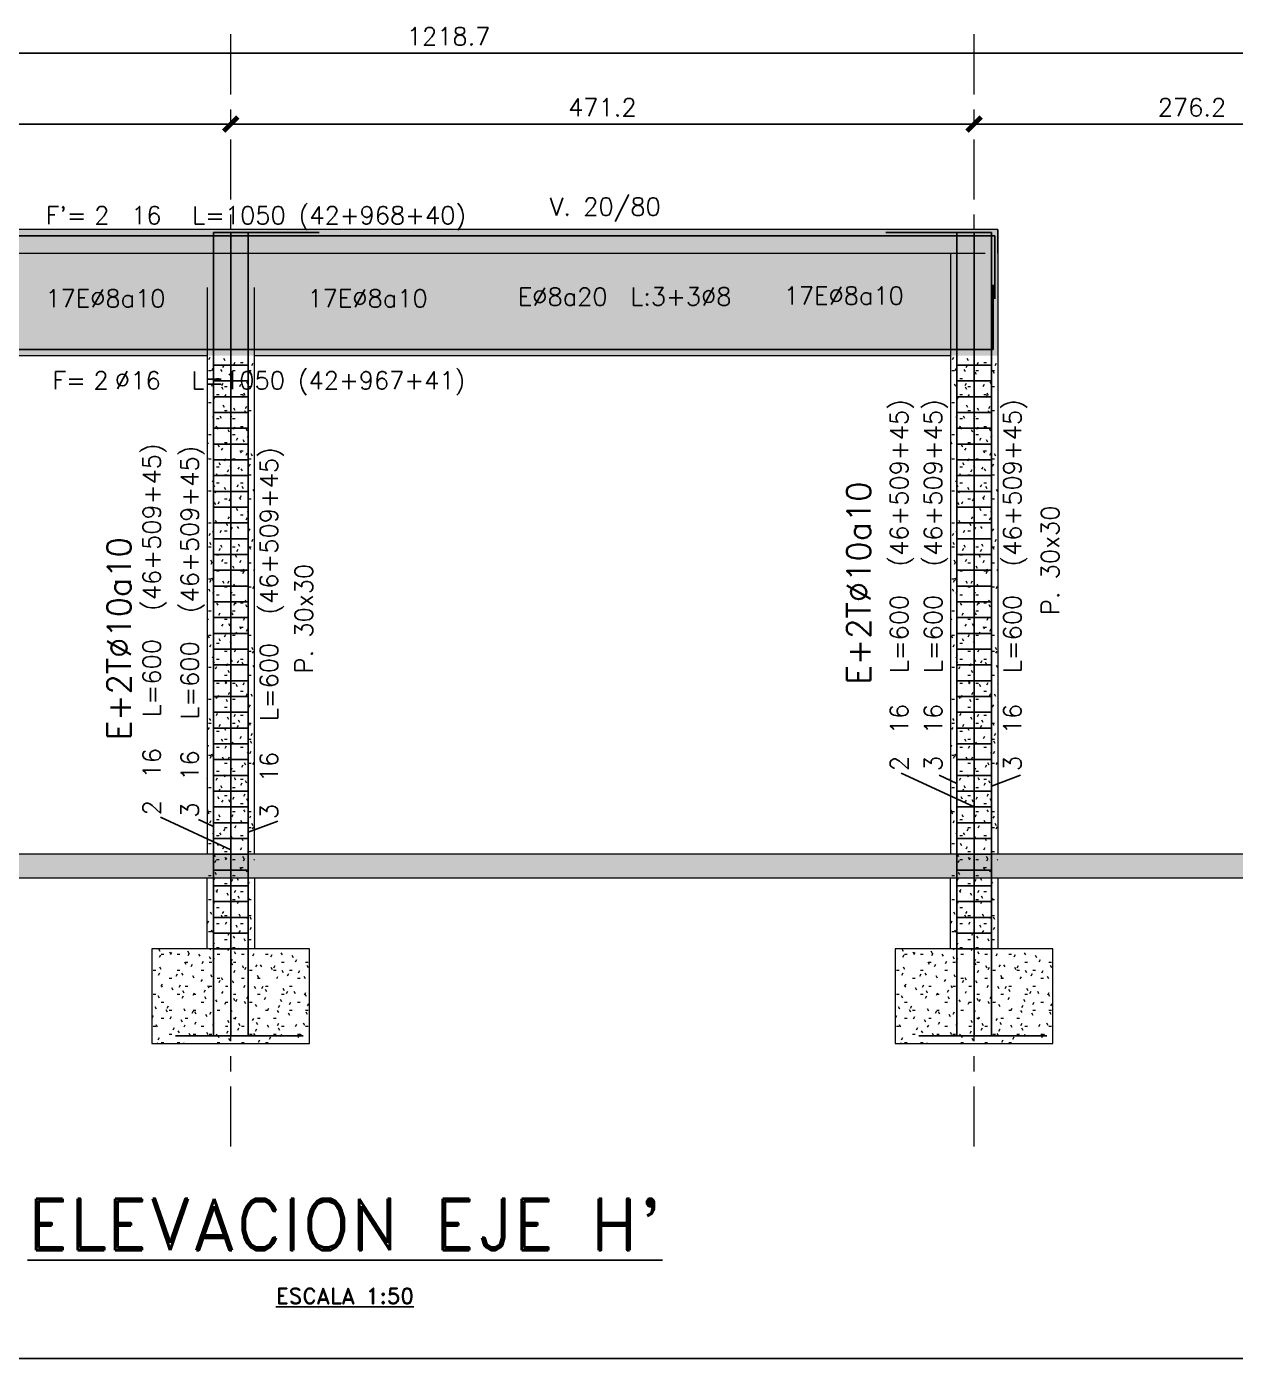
# Model space of a CAD drawing. Extents: x -9696 to 17719, y -11558 to 16829.
# Drawn here: x 2922 to 3689, y 68 to 912 of the extents above; entities that cross this region are included whole.
import ezdxf
from ezdxf.enums import TextEntityAlignment as Align

# ---------------------------------------------------------------- set-up
doc = ezdxf.new("R2010")
doc.units = 0
doc.header["$LTSCALE"] = 30
doc.header["$MEASUREMENT"] = 0
doc.linetypes.add("EJEH'$0$Grid Line", pattern=[2.2225, 1.27, -0.3175, 0.3175, -0.3175])
doc.linetypes.add("EJEH'$0$RLE-PROYECCION", pattern=[0.71438, 0.47625, -0.23813])
doc.layers.get('0').update_dxf_attribs({"linetype": 'CONTINUOUS'})
doc.layers.add("EJEH'$0$RLA-ACHURADO", color=30, linetype="EJEH'$0$RLE-PROYECCION", lineweight=15, transparency=0.7)
for name, color, linetype, lineweight in [("EJEH'$0$RLA-CONTORNO", 30, 'CONTINUOUS', 15), ("EJEH'$0$RLA-TEXTOS-1", 9, 'CONTINUOUS', 9), ("EJEH'$0$RLA-TITULO", 6, 'CONTINUOUS', 25), ("EJEH'$0$RLE-EJES-AUXILIAR", 1, "EJEH'$0$Grid Line", 15)]:
    doc.layers.add(name, color=color, linetype=linetype, lineweight=lineweight)
for name, color, linetype in [("EJEH'$0$RLA-CONTORNOS", 3, 'CONTINUOUS'), ("EJEH'$0$RLA-COTAS1", 2, 'CONTINUOUS'), ("EJEH'$0$RLA-FE", 7, 'CONTINUOUS'), ("EJEH'$0$RLA-TEXTOS-FE", 9, 'CONTINUOUS'), ('RLA-FORMATO', 7, 'CONTINUOUS')]:
    doc.layers.add(name, color=color, linetype=linetype)
doc.styles.add("EJEH'$0$RomanD", font='romand.shx', dxfattribs={"height": 31.5})
doc.styles.add("EJEH'$0$RomanD_1", font='romand__.ttf', dxfattribs={"height": 10})
doc.styles.add("EJEH'$0$RomanS", font='romans.shx', dxfattribs={"height": 11.25})
doc.dimstyles.new("EJEH'$0$ING-50", dxfattribs={"dimscale": 50, "dimtxt": 0.27, "dimasz": 0.3, "dimexe": 0, "dimexo": 0, "dimgap": 0.1, "dimtad": 1, "dimdec": 1, "dimzin": 12, "dimdsep": 46, "dimtxsty": "EJEH'$0$RomanS", "dimblk": "EJEH'$0$TICK1", "dimblk1": "EJEH'$0$TICK1", "dimblk2": "EJEH'$0$TICK1", "dimcen": 0.09, "dimclrd": 2, "dimclre": 1, "dimclrt": 3, "dimadec": 0, "dimazin": 0, "dimtfac": 1, "dimtdec": 0, "dimtix": 1, "dimtmove": 2, "dimatfit": 3, "dimldrblk": "EJEH'$0$TICK1", "dimfxl": 0, "dimfxlon": 1, "dimtolj": 1, "dimtzin": 0, "dimarcsym": 0})

# ---------------------------------------------------------------- blocks, each defined once
blk = doc.blocks.new("EJEH'$0$TICK1")
at = {"color": 2}
for points in [[(0, 0), (-1, 0)], [(0, 0), (1, 0)]]:
    blk.add_lwpolyline(points, dxfattribs=at)
at = {"color": 2, "const_width": 0.2}
blk.add_lwpolyline([(-0.3, -0.3), (0.3, 0.3)], dxfattribs=at)
blk = doc.blocks.new("EJEH'$0$DIMBLOCK1-EJE H_")
at = {"layer": "EJEH'$0$RLA-COTAS1", "color": 2, "lineweight": -2, "transparency": 16777216}
blk.add_line((-2408.47, 106.75), (-1219.82, 106.75), dxfattribs=at)
at = {"layer": "EJEH'$0$RLA-COTAS1", "color": 2, "lineweight": -2, "transparency": 16777216, "xscale": 15, "yscale": 15, "zscale": 15, "rotation": 180}
blk.add_blockref("EJEH'$0$TICK1", (-2423.47, 106.75), dxfattribs=at)
at = {"layer": "EJEH'$0$RLA-COTAS1", "color": 2, "lineweight": -2, "transparency": 16777216, "xscale": 15, "yscale": 15, "zscale": 15}
blk.add_blockref("EJEH'$0$TICK1", (-1204.82, 106.75), dxfattribs=at)
at = {"layer": "EJEH'$0$RLA-COTAS1", "color": 3, "transparency": 16777216, "insert": (-1814.14, 117.37), "char_height": 11.25, "attachment_point": 5, "style": "EJEH'$0$RomanS"}
blk.add_mtext('\\A1;1218.7', dxfattribs=at)
blk = doc.blocks.new("EJEH'$0$DIMBLOCK2-EJE H_")
at = {"layer": "EJEH'$0$RLA-COTAS1", "color": 2, "lineweight": -2, "transparency": 16777216}
blk.add_line((-2408.47, 61.75), (-1967.26, 61.75), dxfattribs=at)
at = {"layer": "EJEH'$0$RLA-COTAS1", "color": 2, "lineweight": -2, "transparency": 16777216, "xscale": 15, "yscale": 15, "zscale": 15, "rotation": 180}
blk.add_blockref("EJEH'$0$TICK1", (-2423.47, 61.75), dxfattribs=at)
at = {"layer": "EJEH'$0$RLA-COTAS1", "color": 2, "lineweight": -2, "transparency": 16777216, "xscale": 15, "yscale": 15, "zscale": 15}
blk.add_blockref("EJEH'$0$TICK1", (-1952.26, 61.75), dxfattribs=at)
at = {"layer": "EJEH'$0$RLA-COTAS1", "color": 3, "transparency": 16777216, "insert": (-2187.86, 72.37), "char_height": 11.25, "attachment_point": 5, "style": "EJEH'$0$RomanS"}
blk.add_mtext('\\A1;471.2', dxfattribs=at)
blk = doc.blocks.new("EJEH'$0$DIMBLOCK3-EJE H_")
at = {"layer": "EJEH'$0$RLA-COTAS1", "color": 2, "lineweight": -2, "transparency": 16777216}
blk.add_line((-1937.26, 61.75), (-1496.04, 61.75), dxfattribs=at)
at = {"layer": "EJEH'$0$RLA-COTAS1", "color": 2, "lineweight": -2, "transparency": 16777216, "xscale": 15, "yscale": 15, "zscale": 15, "rotation": 180}
blk.add_blockref("EJEH'$0$TICK1", (-1952.26, 61.75), dxfattribs=at)
at = {"layer": "EJEH'$0$RLA-COTAS1", "color": 2, "lineweight": -2, "transparency": 16777216, "xscale": 15, "yscale": 15, "zscale": 15}
blk.add_blockref("EJEH'$0$TICK1", (-1481.04, 61.75), dxfattribs=at)
at = {"layer": "EJEH'$0$RLA-COTAS1", "color": 3, "transparency": 16777216, "insert": (-1716.65, 72.37), "char_height": 11.25, "attachment_point": 5, "style": "EJEH'$0$RomanS"}
blk.add_mtext('\\A1;471.2', dxfattribs=at)
blk = doc.blocks.new("EJEH'$0$DIMBLOCK4-EJE H_")
at = {"layer": "EJEH'$0$RLA-COTAS1", "color": 2, "lineweight": -2, "transparency": 16777216}
blk.add_line((-1466.04, 61.75), (-1219.82, 61.75), dxfattribs=at)
at = {"layer": "EJEH'$0$RLA-COTAS1", "color": 2, "lineweight": -2, "transparency": 16777216, "xscale": 15, "yscale": 15, "zscale": 15, "rotation": 180}
blk.add_blockref("EJEH'$0$TICK1", (-1481.04, 61.75), dxfattribs=at)
at = {"layer": "EJEH'$0$RLA-COTAS1", "color": 2, "lineweight": -2, "transparency": 16777216, "xscale": 15, "yscale": 15, "zscale": 15}
blk.add_blockref("EJEH'$0$TICK1", (-1204.82, 61.75), dxfattribs=at)
at = {"layer": "EJEH'$0$RLA-COTAS1", "color": 3, "transparency": 16777216, "insert": (-1342.93, 72.37), "char_height": 11.25, "attachment_point": 5, "style": "EJEH'$0$RomanS"}
blk.add_mtext('\\A1;276.2', dxfattribs=at)
blk = doc.blocks.new('*U283')
at = {"layer": "EJEH'$0$RLA-FE"}
for p, q in [((0, -42), (0, 0)), ((0, 0), (886.21, 0)), ((886.21, 0), (936.21, 0)), ((936.21, 0), (968, 0)), ((968, 0), (968, -40))]:
    blk.add_line(p, q, dxfattribs=at)
at = {"layer": "EJEH'$0$RLA-FE", "color": 3, "style": "EJEH'$0$RomanS", "flags": 8}
for tag, p in [('F=', (392.44, 7.32)), ('NUM', (406.85, 7.32))]:
    blk.add_attdef(tag, text='', height=11.25, dxfattribs=at).set_placement(p, align=Align.RIGHT)
at = {"layer": "EJEH'$0$RLA-FE", "color": 3, "style": "EJEH'$0$RomanS"}
for tag, p, flags in [('PHI', (410.74, 7.54), 14), ('DIAM', (420.6, 7.32), 12), ('MINUS', (442.62, 7.32), 13), ('MARK', (456.01, 7.32), 13), ('TEXTO_FE1', (459.31, 7.32), 8), ('TEXTO_FE2', (526.83, 7.34), 8), ('TIPO', (482.8, -75.78), 13), ('NVECES', (468.93, -94.72), 13), ('NUMFE', (472.86, -114.48), 13), ('CAPA', (481.06, -133.6), 13), ('DESPLAZA', (278.34, -151.59), 13), ('ESPACIO', (284.39, -169.95), 13), ('CANT', (298.23, -188.75), 13)]:
    blk.add_attdef(tag, p, '', height=11.25, dxfattribs=dict(at, flags=flags))
blk = doc.blocks.new('*U285')
at = {"layer": "EJEH'$0$RLA-FE"}
for p, q in [((0, 42), (0, 0)), ((967, 0), (967, 41)), ((0, 0), (885.21, 0)), ((885.21, 0), (935.21, 0)), ((935.21, 0), (967, 0))]:
    blk.add_line(p, q, dxfattribs=at)
at = {"layer": "EJEH'$0$RLA-FE", "color": 3, "style": "EJEH'$0$RomanS", "flags": 8}
for tag, p in [('F=', (391.94, -25.3)), ('NUM', (406.35, -25.3))]:
    blk.add_attdef(tag, text='', height=11.25, dxfattribs=at).set_placement(p, align=Align.RIGHT)
at = {"layer": "EJEH'$0$RLA-FE", "color": 3, "style": "EJEH'$0$RomanS"}
for tag, p, flags in [('PHI', (410.24, -25.08), 12), ('DIAM', (420.1, -25.3), 12), ('MINUS', (442.12, -25.3), 13), ('MARK', (455.51, -25.3), 13), ('TEXTO_FE1', (458.81, -25.3), 8), ('TEXTO_FE2', (526.33, -25.28), 8), ('TIPO', (482.3, -57.92), 13), ('NVECES', (468.43, -76.86), 13), ('NUMFE', (472.36, -96.62), 13), ('CAPA', (480.56, -115.74), 13), ('DESPLAZA', (277.18, -134.17), 13), ('ESPACIO', (283.22, -152.53), 13), ('CANT', (297.06, -171.33), 13)]:
    blk.add_attdef(tag, p, '', height=11.25, dxfattribs=dict(at, flags=flags))
blk = doc.blocks.new('*U289')
at = {"layer": "EJEH'$0$RLA-FE"}
for p, q in [((0, -46), (0, 0)), ((0, 0), (427.21, 0)), ((427.21, 0), (477.21, 0)), ((477.21, 0), (509, 0)), ((509, 0), (509, -45))]:
    blk.add_line(p, q, dxfattribs=at)
at = {"layer": "EJEH'$0$RLA-FE", "color": 3, "style": "EJEH'$0$RomanS", "flags": 8}
for tag, p in [('F=', (133.47, 9.32)), ('NUM', (147.88, 9.32))]:
    blk.add_attdef(tag, text='', height=11.25, dxfattribs=at).set_placement(p, align=Align.RIGHT)
at = {"layer": "EJEH'$0$RLA-FE", "color": 3, "style": "EJEH'$0$RomanS"}
for tag, p, flags in [('PHI', (151.77, 9.54), 14), ('DIAM', (161.63, 9.32), 12), ('MINUS', (183.65, 9.32), 13), ('MARK', (197.04, 9.32), 13), ('TEXTO_FE1', (200.34, 9.32), 8), ('TEXTO_FE2', (267.86, 9.34), 8), ('TIPO', (253.3, -75.78), 13), ('NVECES', (239.43, -94.72), 13), ('NUMFE', (243.36, -114.48), 13), ('CAPA', (251.56, -133.6), 13), ('DESPLAZA', (278.34, -151.59), 13), ('ESPACIO', (284.39, -169.95), 13), ('CANT', (298.23, -188.75), 13)]:
    blk.add_attdef(tag, p, '', height=11.25, dxfattribs=dict(at, flags=flags))
blk = doc.blocks.new('*U288')
at = {"layer": "EJEH'$0$RLA-FE"}
for p, q in [((0, -46), (0, 0)), ((0, 0), (427.21, 0)), ((427.21, 0), (477.21, 0)), ((477.21, 0), (509, 0)), ((509, 0), (509, -45))]:
    blk.add_line(p, q, dxfattribs=at)
at = {"layer": "EJEH'$0$RLA-FE", "color": 3, "style": "EJEH'$0$RomanS", "flags": 8}
for tag, p in [('F=', (134.92, 44.39)), ('NUM', (149.33, 44.39))]:
    blk.add_attdef(tag, text='', height=11.25, dxfattribs=at).set_placement(p, align=Align.RIGHT)
at = {"layer": "EJEH'$0$RLA-FE", "color": 3, "style": "EJEH'$0$RomanS"}
for tag, p, flags in [('PHI', (153.23, 44.6), 14), ('DIAM', (163.08, 44.39), 12), ('MINUS', (185.1, 44.39), 13), ('MARK', (198.49, 44.39), 13), ('TEXTO_FE1', (201.79, 44.39), 8), ('TEXTO_FE2', (269.31, 44.41), 8), ('TIPO', (253.3, -75.78), 13), ('NVECES', (239.43, -94.72), 13), ('NUMFE', (243.36, -114.48), 13), ('CAPA', (251.56, -133.6), 13), ('DESPLAZA', (278.34, -151.59), 13), ('ESPACIO', (284.39, -169.95), 13), ('CANT', (298.23, -188.75), 13)]:
    blk.add_attdef(tag, p, '', height=11.25, dxfattribs=dict(at, flags=flags))
blk = doc.blocks.new('*U290')
at = {"layer": "EJEH'$0$RLA-FE"}
for p, q in [((0, 46), (0, 0)), ((0, 0), (427.21, 0)), ((427.21, 0), (477.21, 0)), ((477.21, 0), (509, 0)), ((509, 0), (509, -45))]:
    blk.add_line(p, q, dxfattribs=at)
at = {"layer": "EJEH'$0$RLA-FE", "color": 3, "style": "EJEH'$0$RomanS", "flags": 8}
for tag, p in [('F=', (132.52, -18.88)), ('NUM', (146.93, -18.88))]:
    blk.add_attdef(tag, text='', height=11.25, dxfattribs=at).set_placement(p, align=Align.RIGHT)
at = {"layer": "EJEH'$0$RLA-FE", "color": 3, "style": "EJEH'$0$RomanS"}
for tag, p, flags in [('PHI', (150.82, -18.67), 14), ('DIAM', (160.68, -18.88), 12), ('MINUS', (182.7, -18.88), 13), ('MARK', (196.09, -18.88), 13), ('TEXTO_FE1', (199.39, -18.88), 8), ('TEXTO_FE2', (266.91, -18.87), 8), ('TIPO', (253.3, -75.78), 13), ('NVECES', (239.43, -94.72), 13), ('NUMFE', (243.36, -114.48), 13), ('CAPA', (251.56, -133.6), 13), ('DESPLAZA', (278.34, -151.59), 13), ('ESPACIO', (284.39, -169.95), 13), ('CANT', (298.23, -188.75), 13)]:
    blk.add_attdef(tag, p, '', height=11.25, dxfattribs=dict(at, flags=flags))
blk = doc.blocks.new('*U294')
at = {"layer": "EJEH'$0$RLA-FE"}
for p, q in [((509, 0), (509, 45)), ((0, -46), (0, 0)), ((0, 0), (427.21, 0)), ((427.21, 0), (477.21, 0)), ((477.21, 0), (509, 0))]:
    blk.add_line(p, q, dxfattribs=at)
at = {"layer": "EJEH'$0$RLA-FE", "color": 3, "style": "EJEH'$0$RomanS", "flags": 8}
for tag, p in [('F=', (162.94, 9.32)), ('NUM', (177.35, 9.32))]:
    blk.add_attdef(tag, text='', height=11.25, dxfattribs=at).set_placement(p, align=Align.RIGHT)
at = {"layer": "EJEH'$0$RLA-FE", "color": 3, "style": "EJEH'$0$RomanS"}
for tag, p, flags in [('PHI', (181.24, 9.54), 14), ('DIAM', (191.1, 9.32), 12), ('MINUS', (213.12, 9.32), 13), ('MARK', (226.51, 9.32), 13), ('TEXTO_FE1', (229.81, 9.32), 8), ('TEXTO_FE2', (297.33, 9.34), 8), ('TIPO', (253.3, -75.78), 13), ('NVECES', (239.43, -94.72), 13), ('NUMFE', (243.36, -114.48), 13), ('CAPA', (251.56, -133.6), 13), ('DESPLAZA', (278.34, -151.59), 13), ('ESPACIO', (284.39, -169.95), 13), ('CANT', (298.23, -188.75), 13)]:
    blk.add_attdef(tag, p, '', height=11.25, dxfattribs=dict(at, flags=flags))
blk = doc.blocks.new('*U293')
at = {"layer": "EJEH'$0$RLA-FE"}
for p, q in [((509, 0), (509, 45)), ((0, -46), (0, 0)), ((0, 0), (427.21, 0)), ((427.21, 0), (477.21, 0)), ((477.21, 0), (509, 0))]:
    blk.add_line(p, q, dxfattribs=at)
at = {"layer": "EJEH'$0$RLA-FE", "color": 3, "style": "EJEH'$0$RomanS", "flags": 8}
for tag, p in [('F=', (162.94, 41.84)), ('NUM', (177.35, 41.84))]:
    blk.add_attdef(tag, text='', height=11.25, dxfattribs=at).set_placement(p, align=Align.RIGHT)
at = {"layer": "EJEH'$0$RLA-FE", "color": 3, "style": "EJEH'$0$RomanS"}
for tag, p, flags in [('PHI', (181.24, 42.06), 14), ('DIAM', (191.1, 41.84), 12), ('MINUS', (213.12, 41.84), 13), ('MARK', (226.51, 41.84), 13), ('TEXTO_FE1', (229.81, 41.84), 8), ('TEXTO_FE2', (297.33, 41.86), 8), ('TIPO', (253.3, -75.78), 13), ('NVECES', (239.43, -94.72), 13), ('NUMFE', (243.36, -114.48), 13), ('CAPA', (251.56, -133.6), 13), ('DESPLAZA', (278.34, -151.59), 13), ('ESPACIO', (284.39, -169.95), 13), ('CANT', (298.23, -188.75), 13)]:
    blk.add_attdef(tag, p, '', height=11.25, dxfattribs=dict(at, flags=flags))
blk = doc.blocks.new('*U292')
at = {"layer": "EJEH'$0$RLA-FE"}
for p, q in [((0, 46), (0, 0)), ((509, 0), (509, 45)), ((0, 0), (427.21, 0)), ((427.21, 0), (477.21, 0)), ((477.21, 0), (509, 0))]:
    blk.add_line(p, q, dxfattribs=at)
at = {"layer": "EJEH'$0$RLA-FE", "color": 3, "style": "EJEH'$0$RomanS", "flags": 8}
for tag, p in [('F=', (162.94, -18.88)), ('NUM', (177.35, -18.88))]:
    blk.add_attdef(tag, text='', height=11.25, dxfattribs=at).set_placement(p, align=Align.RIGHT)
at = {"layer": "EJEH'$0$RLA-FE", "color": 3, "style": "EJEH'$0$RomanS"}
for tag, p, flags in [('PHI', (181.24, -18.67), 14), ('DIAM', (191.1, -18.88), 12), ('MINUS', (213.12, -18.88), 13), ('MARK', (226.51, -18.88), 13), ('TEXTO_FE1', (229.81, -18.88), 8), ('TEXTO_FE2', (297.33, -18.87), 8), ('TIPO', (253.3, -75.78), 13), ('NVECES', (239.43, -94.72), 13), ('NUMFE', (243.36, -114.48), 13), ('CAPA', (251.56, -133.6), 13), ('DESPLAZA', (278.34, -151.59), 13), ('ESPACIO', (284.39, -169.95), 13), ('CANT', (298.23, -188.75), 13)]:
    blk.add_attdef(tag, p, '', height=11.25, dxfattribs=dict(at, flags=flags))
blk = doc.blocks.new("EJEH'")
at = {"layer": "EJEH'$0$RLA-ACHURADO"}
h = blk.add_hatch(dxfattribs=at)
h.set_pattern_fill('SAND - DENSE', color=256, style=0, pattern_type=2)
h.set_pattern_definition([(0, (-1822.903, -1531.879), (20.32, 5.08), [1.676, -13.564, 1.676, -13.564, -81.28]), (0, (-1822.903, -1531.879), (20.32, 5.08), [-30.48, 1.676, -28.804, 1.676, -13.564, -35.56]), (0, (-1822.903, -1531.879), (20.32, 5.08), [-76.2, 1.676, -8.484, 1.676, -23.724]), (120, (-1815.283, -1529.339), (-14.559409, 15.057636), [1.676, -13.564, 1.676, -13.564, -81.28]), (120, (-1815.283, -1529.339), (-14.559409, 15.057636), [-30.48, 1.676, -28.804, 1.676, -13.564, -35.56]), (120, (-1815.283, -1529.339), (-14.559409, 15.057636), [-76.2, 1.676, -8.484, 1.676, -23.724]), (240, (-1812.743, -1519.179), (-5.760591, -20.137636), [1.676, -13.564, 1.676, -13.564, -81.28]), (240, (-1812.743, -1519.179), (-5.760591, -20.137636), [-30.48, 1.676, -28.804, 1.676, -13.564, -35.56]), (240, (-1812.743, -1519.179), (-5.760591, -20.137636), [-76.2, 1.676, -8.484, 1.676, -23.724])])
h.paths.add_polyline_path([(-1863.93, -85), (-1466.04, -85), (-1466.04, -5), (-2440.44, -5), (-2440.44, -85)])
h.paths.add_polyline_path([(-1239.82, -20), (-1087.97, -20), (-1087.97, -5), (-1239.82, -5)])
h = blk.add_hatch(dxfattribs=at)
h.set_pattern_fill('SAND - DENSE', color=256, style=0, pattern_type=2)
h.set_pattern_definition([(0, (-2550.345, -1972.879), (20.32, 5.08), [1.676, -13.564, 1.676, -13.564, -81.28]), (0, (-2550.345, -1972.879), (20.32, 5.08), [-30.48, 1.676, -28.804, 1.676, -13.564, -35.56]), (0, (-2550.345, -1972.879), (20.32, 5.08), [-76.2, 1.676, -8.484, 1.676, -23.724]), (120, (-2542.725, -1970.339), (-14.559409, 15.057636), [1.676, -13.564, 1.676, -13.564, -81.28]), (120, (-2542.725, -1970.339), (-14.559409, 15.057636), [-30.48, 1.676, -28.804, 1.676, -13.564, -35.56]), (120, (-2542.725, -1970.339), (-14.559409, 15.057636), [-76.2, 1.676, -8.484, 1.676, -23.724]), (240, (-2540.185, -1960.179), (-5.760591, -20.137636), [1.676, -13.564, 1.676, -13.564, -81.28]), (240, (-2540.185, -1960.179), (-5.760591, -20.137636), [-30.48, 1.676, -28.804, 1.676, -13.564, -35.56]), (240, (-2540.185, -1960.179), (-5.760591, -20.137636), [-76.2, 1.676, -8.484, 1.676, -23.724])])
h.paths.add_polyline_path([(-1967.26, -461), (-1937.26, -461), (-1937.26, -85.2), (-1967.26, -85.2)])
h = blk.add_hatch(dxfattribs=at)
h.set_pattern_fill('SAND - DENSE', color=256, style=0, pattern_type=2)
h.set_pattern_definition([(0, (-2079.131, -1972.879), (20.32, 5.08), [1.676, -13.564, 1.676, -13.564, -81.28]), (0, (-2079.131, -1972.879), (20.32, 5.08), [-30.48, 1.676, -28.804, 1.676, -13.564, -35.56]), (0, (-2079.131, -1972.879), (20.32, 5.08), [-76.2, 1.676, -8.484, 1.676, -23.724]), (120, (-2071.511, -1970.339), (-14.559409, 15.057636), [1.676, -13.564, 1.676, -13.564, -81.28]), (120, (-2071.511, -1970.339), (-14.559409, 15.057636), [-30.48, 1.676, -28.804, 1.676, -13.564, -35.56]), (120, (-2071.511, -1970.339), (-14.559409, 15.057636), [-76.2, 1.676, -8.484, 1.676, -23.724]), (240, (-2068.971, -1960.179), (-5.760591, -20.137636), [1.676, -13.564, 1.676, -13.564, -81.28]), (240, (-2068.971, -1960.179), (-5.760591, -20.137636), [-30.48, 1.676, -28.804, 1.676, -13.564, -35.56]), (240, (-2068.971, -1960.179), (-5.760591, -20.137636), [-76.2, 1.676, -8.484, 1.676, -23.724])])
h.paths.add_polyline_path([(-1496.04, -461), (-1466.04, -461), (-1466.04, -85.2), (-1496.04, -85.2)])
h = blk.add_hatch(dxfattribs=at)
h.set_pattern_fill('SAND - DENSE', color=256, style=0, pattern_type=2)
h.set_pattern_definition([(0, (-3035.617, -1927.879), (20.32, 5.08), [1.676, -13.564, 1.676, -13.564, -81.28]), (0, (-3035.617, -1927.879), (20.32, 5.08), [-30.48, 1.676, -28.804, 1.676, -13.564, -35.56]), (0, (-3035.617, -1927.879), (20.32, 5.08), [-76.2, 1.676, -8.484, 1.676, -23.724]), (120, (-3027.997, -1925.339), (-14.559409, 15.057636), [1.676, -13.564, 1.676, -13.564, -81.28]), (120, (-3027.997, -1925.339), (-14.559409, 15.057636), [-30.48, 1.676, -28.804, 1.676, -13.564, -35.56]), (120, (-3027.997, -1925.339), (-14.559409, 15.057636), [-76.2, 1.676, -8.484, 1.676, -23.724]), (240, (-3025.457, -1915.179), (-5.760591, -20.137636), [1.676, -13.564, 1.676, -13.564, -81.28]), (240, (-3025.457, -1915.179), (-5.760591, -20.137636), [-30.48, 1.676, -28.804, 1.676, -13.564, -35.56]), (240, (-3025.457, -1915.179), (-5.760591, -20.137636), [-76.2, 1.676, -8.484, 1.676, -23.724])])
h.paths.add_polyline_path([(-2452.53, -416), (-1093.44, -416), (-1093.44, -401), (-2452.53, -401)])
h = blk.add_hatch(dxfattribs=at)
h.set_pattern_fill('SAND - DENSE', color=256, style=0, pattern_type=2)
h.set_pattern_definition([(0, (-2585.345, -2032.879), (20.32, 5.08), [1.676, -13.564, 1.676, -13.564, -81.28]), (0, (-2585.345, -2032.879), (20.32, 5.08), [-30.48, 1.676, -28.804, 1.676, -13.564, -35.56]), (0, (-2585.345, -2032.879), (20.32, 5.08), [-76.2, 1.676, -8.484, 1.676, -23.724]), (120, (-2577.725, -2030.339), (-14.559409, 15.057636), [1.676, -13.564, 1.676, -13.564, -81.28]), (120, (-2577.725, -2030.339), (-14.559409, 15.057636), [-30.48, 1.676, -28.804, 1.676, -13.564, -35.56]), (120, (-2577.725, -2030.339), (-14.559409, 15.057636), [-76.2, 1.676, -8.484, 1.676, -23.724]), (240, (-2575.185, -2020.179), (-5.760591, -20.137636), [1.676, -13.564, 1.676, -13.564, -81.28]), (240, (-2575.185, -2020.179), (-5.760591, -20.137636), [-30.48, 1.676, -28.804, 1.676, -13.564, -35.56]), (240, (-2575.185, -2020.179), (-5.760591, -20.137636), [-76.2, 1.676, -8.484, 1.676, -23.724])])
h.paths.add_polyline_path([(-2002.26, -521), (-1902.26, -521), (-1902.26, -461), (-2002.26, -461)])
h = blk.add_hatch(dxfattribs=at)
h.set_pattern_fill('SAND - DENSE', color=256, style=0, pattern_type=2)
h.set_pattern_definition([(0, (-2114.131, -2032.879), (20.32, 5.08), [1.676, -13.564, 1.676, -13.564, -81.28]), (0, (-2114.131, -2032.879), (20.32, 5.08), [-30.48, 1.676, -28.804, 1.676, -13.564, -35.56]), (0, (-2114.131, -2032.879), (20.32, 5.08), [-76.2, 1.676, -8.484, 1.676, -23.724]), (120, (-2106.511, -2030.339), (-14.559409, 15.057636), [1.676, -13.564, 1.676, -13.564, -81.28]), (120, (-2106.511, -2030.339), (-14.559409, 15.057636), [-30.48, 1.676, -28.804, 1.676, -13.564, -35.56]), (120, (-2106.511, -2030.339), (-14.559409, 15.057636), [-76.2, 1.676, -8.484, 1.676, -23.724]), (240, (-2103.971, -2020.179), (-5.760591, -20.137636), [1.676, -13.564, 1.676, -13.564, -81.28]), (240, (-2103.971, -2020.179), (-5.760591, -20.137636), [-30.48, 1.676, -28.804, 1.676, -13.564, -35.56]), (240, (-2103.971, -2020.179), (-5.760591, -20.137636), [-76.2, 1.676, -8.484, 1.676, -23.724])])
h.paths.add_polyline_path([(-1531.04, -521), (-1431.04, -521), (-1431.04, -461), (-1531.04, -461)])
at = {"layer": "EJEH'$0$RLA-CONTORNO"}
for p, q in [((-1466.04, -5), (-2429.98, -5)), ((-1466.04, -20), (-1466.04, -5)), ((-1466.04, -5), (-1466.04, -401)), ((-2408.48, -20), (-1474.05, -20)), ((-1496.04, -20), (-1496.04, -401)), ((-1967.26, -41.8), (-1967.26, -401)), ((-1937.26, -401), (-1937.26, -41.8)), ((-1967.26, -85), (-2408.47, -85)), ((-1496.04, -85), (-1937.26, -85)), ((-1087.97, -401), (-2429.98, -401)), ((-2429.98, -416), (-1239.82, -416)), ((-1967.26, -461), (-1967.26, -416)), ((-1937.26, -416), (-1937.26, -461)), ((-1496.04, -461), (-1496.04, -416)), ((-1466.04, -416), (-1466.04, -461)), ((-1902.26, -461), (-2002.26, -461)), ((-2002.26, -461), (-2002.26, -521)), ((-1902.26, -521), (-1902.26, -461)), ((-1431.04, -461), (-1531.04, -461)), ((-1531.04, -461), (-1531.04, -521)), ((-1431.04, -521), (-1431.04, -461)), ((-2002.26, -521), (-1902.26, -521)), ((-1531.04, -521), (-1431.04, -521))]:
    blk.add_line(p, q, dxfattribs=at)
at = {"layer": "EJEH'$0$RLA-CONTORNOS", "color": 2}
for p, q in [((-1527.2, -349.49), (-1481.04, -370.89)), ((-1503.14, -350.94), (-1492.04, -356.08)), ((-1451.57, -350.87), (-1470.04, -357.83)), ((-1996.65, -377.51), (-1952.26, -398.08)), ((-1972.58, -378.96), (-1963.26, -383.28)), ((-1922.37, -379.91), (-1941.26, -387.03))]:
    blk.add_line(p, q, dxfattribs=at)
at = {"layer": "EJEH'$0$RLA-FE", "color": 1}
for p, q in [((-1963.26, -81), (-1941.26, -81)), ((-1492.04, -81), (-1470.04, -81)), ((-1963.26, -91), (-1941.26, -91)), ((-1492.04, -91), (-1470.04, -91)), ((-1963.26, -101), (-1941.26, -101)), ((-1492.04, -101), (-1470.04, -101)), ((-1963.26, -111), (-1941.26, -111)), ((-1492.04, -111), (-1470.04, -111)), ((-1963.26, -121), (-1941.26, -121)), ((-1492.04, -121), (-1470.04, -121)), ((-1963.26, -131), (-1941.26, -131)), ((-1492.04, -131), (-1470.04, -131)), ((-1963.26, -141), (-1941.26, -141)), ((-1492.04, -141), (-1470.04, -141)), ((-1963.26, -151), (-1941.26, -151)), ((-1492.04, -151), (-1470.04, -151)), ((-1963.26, -161), (-1941.26, -161)), ((-1492.04, -161), (-1470.04, -161)), ((-1963.26, -171), (-1941.26, -171)), ((-1492.04, -171), (-1470.04, -171)), ((-1963.26, -181), (-1941.26, -181)), ((-1492.04, -181), (-1470.04, -181)), ((-1963.26, -191), (-1941.26, -191)), ((-1492.04, -191), (-1470.04, -191)), ((-1963.26, -201), (-1941.26, -201)), ((-1492.04, -201), (-1470.04, -201)), ((-1963.26, -211), (-1941.26, -211)), ((-1492.04, -211), (-1470.04, -211)), ((-1963.26, -221), (-1941.26, -221)), ((-1492.04, -221), (-1470.04, -221)), ((-1963.26, -231), (-1941.26, -231)), ((-1492.04, -231), (-1470.04, -231)), ((-1963.26, -241), (-1941.26, -241)), ((-1492.04, -241), (-1470.04, -241)), ((-1963.26, -251), (-1941.26, -251)), ((-1492.04, -251), (-1470.04, -251)), ((-1963.26, -261), (-1941.26, -261)), ((-1492.04, -261), (-1470.04, -261)), ((-1963.26, -271), (-1941.26, -271)), ((-1492.04, -271), (-1470.04, -271)), ((-1963.26, -281), (-1941.26, -281)), ((-1492.04, -281), (-1470.04, -281)), ((-1963.26, -291), (-1941.26, -291)), ((-1492.04, -291), (-1470.04, -291)), ((-1963.26, -301), (-1941.26, -301)), ((-1492.04, -301), (-1470.04, -301)), ((-1963.26, -311), (-1941.26, -311)), ((-1492.04, -311), (-1470.04, -311)), ((-1963.26, -321), (-1941.26, -321)), ((-1492.04, -321), (-1470.04, -321)), ((-1963.26, -331), (-1941.26, -331)), ((-1492.04, -331), (-1470.04, -331)), ((-1963.26, -341), (-1941.26, -341)), ((-1492.04, -341), (-1470.04, -341)), ((-1963.26, -351), (-1941.26, -351)), ((-1492.04, -351), (-1470.04, -351)), ((-1963.26, -361), (-1941.26, -361)), ((-1492.04, -361), (-1470.04, -361)), ((-1963.26, -371), (-1941.26, -371)), ((-1492.04, -371), (-1470.04, -371)), ((-1963.26, -381), (-1941.26, -381)), ((-1492.04, -381), (-1470.04, -381)), ((-1963.26, -391), (-1941.26, -391)), ((-1492.04, -391), (-1470.04, -391)), ((-1963.26, -401), (-1941.26, -401)), ((-1492.04, -401), (-1470.04, -401)), ((-1963.26, -411), (-1941.26, -411)), ((-1492.04, -411), (-1470.04, -411)), ((-1963.26, -421), (-1941.26, -421)), ((-1492.04, -421), (-1470.04, -421)), ((-1963.26, -431), (-1941.26, -431)), ((-1492.04, -431), (-1470.04, -431)), ((-1963.26, -441), (-1941.26, -441)), ((-1492.04, -441), (-1470.04, -441)), ((-1963.26, -451), (-1941.26, -451)), ((-1492.04, -451), (-1470.04, -451)), ((-1963.26, -461), (-1941.26, -461)), ((-1492.04, -461), (-1470.04, -461))]:
    blk.add_line(p, q, dxfattribs=at)
at = {"layer": "EJEH'$0$RLE-EJES-AUXILIAR"}
for p, q in [((-1952.26, -586.17), (-1952.26, 123.53)), ((-1481.04, -586.17), (-1481.04, 123.53))]:
    blk.add_line(p, q, dxfattribs=at)
at = {"layer": "EJEH'$0$RLA-FE"}
ref = blk.add_blockref('*U283', (-2435.97, -9), dxfattribs=at)
ref.add_attrib('DIAM', '16', (-2015.37, -1.68), dxfattribs={"color": 3, "height": 11.25, "style": "EJEH'$0$RomanS"})
ref.add_attrib('NUM', '2', dxfattribs={"color": 3, "height": 11.25, "style": "EJEH'$0$RomanS"}).set_placement((-2029.12, -1.68), align=Align.RIGHT)
ref.add_attrib('TEXTO_FE1', 'L=1050', (-1976.66, -1.68), dxfattribs={"color": 3, "height": 11.25, "style": "EJEH'$0$RomanS"})
ref.add_attrib('TEXTO_FE2', '(42+968+40)', (-1909.14, -1.66), dxfattribs={"color": 3, "height": 11.25, "style": "EJEH'$0$RomanS"})
ref.add_attrib('F=', "F'=", dxfattribs={"color": 3, "height": 11.25, "style": "EJEH'$0$RomanS"}).set_placement((-2043.53, -1.68), align=Align.RIGHT)
ref = blk.add_blockref('*U288', (-1952.26, -516), dxfattribs=dict(at, rotation=90))
ref.add_attrib('DIAM', '16', (-1996.65, -352.92), dxfattribs={"color": 3, "height": 11.25, "rotation": 90, "style": "EJEH'$0$RomanS"})
ref.add_attrib('NUM', '2', dxfattribs={"color": 3, "height": 11.25, "rotation": 90, "style": "EJEH'$0$RomanS"}).set_placement((-1996.65, -366.67), align=Align.RIGHT)
ref.add_attrib('TEXTO_FE1', 'L=600', (-1996.65, -314.21), dxfattribs={"color": 3, "height": 11.25, "rotation": 90, "style": "EJEH'$0$RomanS"})
ref.add_attrib('TEXTO_FE2', '(46+509+45)', (-1996.66, -246.69), dxfattribs={"color": 3, "height": 11.25, "rotation": 90, "style": "EJEH'$0$RomanS"})
ref = blk.add_blockref('*U290', (-1941.26, -516), dxfattribs=dict(at, rotation=90))
ref.add_attrib('DIAM', '16', (-1922.37, -355.32), dxfattribs={"color": 3, "height": 11.25, "rotation": 90, "style": "EJEH'$0$RomanS"})
ref.add_attrib('NUM', '3', dxfattribs={"color": 3, "height": 11.25, "rotation": 90, "style": "EJEH'$0$RomanS"}).set_placement((-1922.37, -369.07), align=Align.RIGHT)
ref.add_attrib('TEXTO_FE1', 'L=600', (-1922.37, -316.61), dxfattribs={"color": 3, "height": 11.25, "rotation": 90, "style": "EJEH'$0$RomanS"})
ref.add_attrib('TEXTO_FE2', '(46+509+45)', (-1922.39, -249.09), dxfattribs={"color": 3, "height": 11.25, "rotation": 90, "style": "EJEH'$0$RomanS"})
ref = blk.add_blockref('*U289', (-1963.26, -516), dxfattribs=dict(at, rotation=90))
ref.add_attrib('DIAM', '16', (-1972.58, -354.37), dxfattribs={"color": 3, "height": 11.25, "rotation": 90, "style": "EJEH'$0$RomanS"})
ref.add_attrib('NUM', '3', dxfattribs={"color": 3, "height": 11.25, "rotation": 90, "style": "EJEH'$0$RomanS"}).set_placement((-1972.58, -368.12), align=Align.RIGHT)
ref.add_attrib('TEXTO_FE1', 'L=600', (-1972.58, -315.66), dxfattribs={"color": 3, "height": 11.25, "rotation": 90, "style": "EJEH'$0$RomanS"})
ref.add_attrib('TEXTO_FE2', '(46+509+45)', (-1972.6, -248.14), dxfattribs={"color": 3, "height": 11.25, "rotation": 90, "style": "EJEH'$0$RomanS"})
ref = blk.add_blockref('*U294', (-1492.04, -516), dxfattribs=dict(at, rotation=90))
ref.add_attrib('DIAM', '16', (-1501.37, -324.9), dxfattribs={"color": 3, "height": 11.25, "rotation": 90, "style": "EJEH'$0$RomanS"})
ref.add_attrib('NUM', '3', dxfattribs={"color": 3, "height": 11.25, "rotation": 90, "style": "EJEH'$0$RomanS"}).set_placement((-1501.37, -338.65), align=Align.RIGHT)
ref.add_attrib('TEXTO_FE1', 'L=600', (-1501.37, -286.19), dxfattribs={"color": 3, "height": 11.25, "rotation": 90, "style": "EJEH'$0$RomanS"})
ref.add_attrib('TEXTO_FE2', '(46+509+45)', (-1501.39, -218.67), dxfattribs={"color": 3, "height": 11.25, "rotation": 90, "style": "EJEH'$0$RomanS"})
ref = blk.add_blockref('*U293', (-1481.04, -516), dxfattribs=dict(at, rotation=90))
ref.add_attrib('DIAM', '16', (-1522.89, -324.9), dxfattribs={"color": 3, "height": 11.25, "rotation": 90, "style": "EJEH'$0$RomanS"})
ref.add_attrib('NUM', '2', dxfattribs={"color": 3, "height": 11.25, "rotation": 90, "style": "EJEH'$0$RomanS"}).set_placement((-1522.89, -338.65), align=Align.RIGHT)
ref.add_attrib('TEXTO_FE1', 'L=600', (-1522.89, -286.19), dxfattribs={"color": 3, "height": 11.25, "rotation": 90, "style": "EJEH'$0$RomanS"})
ref.add_attrib('TEXTO_FE2', '(46+509+45)', (-1522.91, -218.67), dxfattribs={"color": 3, "height": 11.25, "rotation": 90, "style": "EJEH'$0$RomanS"})
ref = blk.add_blockref('*U292', (-1470.04, -516), dxfattribs=dict(at, rotation=90))
ref.add_attrib('DIAM', '16', (-1451.16, -324.9), dxfattribs={"color": 3, "height": 11.25, "rotation": 90, "style": "EJEH'$0$RomanS"})
ref.add_attrib('NUM', '3', dxfattribs={"color": 3, "height": 11.25, "rotation": 90, "style": "EJEH'$0$RomanS"}).set_placement((-1451.16, -338.65), align=Align.RIGHT)
ref.add_attrib('TEXTO_FE1', 'L=600', (-1451.16, -286.19), dxfattribs={"color": 3, "height": 11.25, "rotation": 90, "style": "EJEH'$0$RomanS"})
ref.add_attrib('TEXTO_FE2', '(46+509+45)', (-1451.18, -218.67), dxfattribs={"color": 3, "height": 11.25, "rotation": 90, "style": "EJEH'$0$RomanS"})
ref = blk.add_blockref('*U285', (-2435.97, -81), dxfattribs=at)
ref.add_attrib('DIAM', '16', (-2015.87, -106.3), dxfattribs={"color": 3, "height": 11.25, "style": "EJEH'$0$RomanS"})
ref.add_attrib('NUM', '2', dxfattribs={"color": 3, "height": 11.25, "style": "EJEH'$0$RomanS"}).set_placement((-2029.62, -106.3), align=Align.RIGHT)
ref.add_attrib('TEXTO_FE1', 'L=1050', (-1977.16, -106.3), dxfattribs={"color": 3, "height": 11.25, "style": "EJEH'$0$RomanS"})
ref.add_attrib('TEXTO_FE2', '(42+967+41)', (-1909.64, -106.28), dxfattribs={"color": 3, "height": 11.25, "style": "EJEH'$0$RomanS"})
ref.add_attrib('PHI', '%%C', (-2025.73, -106.08), dxfattribs={"color": 3, "height": 11.25, "style": "EJEH'$0$RomanS"})
ref.add_attrib('F=', 'F=', dxfattribs={"color": 3, "height": 11.25, "style": "EJEH'$0$RomanS"}).set_placement((-2044.03, -106.3), align=Align.RIGHT)
at = {"layer": "EJEH'$0$RLA-TEXTOS-1", "insert": (-1714.83, 7.54), "char_height": 11.25, "width": 77.8962, "attachment_point": 5, "line_spacing_factor": 0.941778, "style": "EJEH'$0$RomanS"}
blk.add_mtext('V. 20/80', dxfattribs=at)
at = {"layer": "EJEH'$0$RLA-TEXTOS-1", "char_height": 11.25, "width": 129.8188, "attachment_point": 5, "rotation": 90, "line_spacing_factor": 0.983083, "style": "EJEH'$0$RomanS"}
for insert in [(-1432.82, -214.7), (-1905.88, -251.64)]:
    blk.add_mtext('P. 30x30', dxfattribs=dict(at, insert=insert))
at = {"layer": "EJEH'$0$RLA-TEXTOS-FE", "color": 9, "style": "EJEH'$0$RomanS"}
for s, p in [('E%%C8a20', (-1741.8, -53.3)), ('L:3+3%%C8', (-1666.89, -53.15)), ('17E%%C8a10', (-1563.68, -52.6)), ('17E%%C8a10', (-2031.68, -54.34)), ('17E%%C8a10', (-1865.49, -54.34))]:
    blk.add_text(s, height=11.25, dxfattribs=at).set_placement(p, align=Align.CENTER)
at = {"layer": "EJEH'$0$RLA-TEXTOS-FE", "style": "EJEH'$0$RomanS"}
for p in [(-1546.71, -293.32), (-2015.55, -328.62)]:
    blk.add_text('E+2T∅10a10', height=15, rotation=90, dxfattribs=at).set_placement(p)
at = {"layer": "EJEH'$0$RLA-TITULO", "insert": (-1879.84, -619.31), "char_height": 32.5, "width": 618.7316, "attachment_point": 2, "line_spacing_factor": 1.146391, "style": "EJEH'$0$RomanD"}
blk.add_mtext("{\\LELEVACION EJE H'}", dxfattribs=at)
at = {"layer": "EJEH'$0$RLA-TITULO", "color": 3, "insert": (-1879.84, -675.85), "char_height": 10, "width": 117.2956, "attachment_point": 2, "line_spacing_factor": 1.146391, "style": "EJEH'$0$RomanD_1"}
blk.add_mtext('\\LESCALA 1:50', dxfattribs=at)
at = {"layer": "EJEH'$0$RLA-COTAS1"}
for base, p1, p2, picture, middle in [((-1204.8159, 106.7497), (-2423.4717, 111.7497), (-1204.8159, 111.7497), "EJEH'$0$DIMBLOCK1-EJE H_", (-1814.1438, 117.3747)), ((-1952.26, 61.75), (-2423.47, 66.75), (-1952.26, 66.75), "EJEH'$0$DIMBLOCK2-EJE H_", (-2187.86, 72.37)), ((-1481.04, 61.75), (-1952.26, 66.75), (-1481.04, 66.75), "EJEH'$0$DIMBLOCK3-EJE H_", (-1716.65, 72.37)), ((-1204.82, 61.75), (-1481.04, 66.75), (-1204.82, 66.75), "EJEH'$0$DIMBLOCK4-EJE H_", (-1342.93, 72.37))]:
    dim = blk.add_linear_dim(base=base, p1=p1, p2=p2, dimstyle="EJEH'$0$ING-50", override={"dimexe": 0, "dimexo": 0, "dimdec": 1, "dimfxl": 0, "dimfxlon": 1}, dxfattribs=at)
    dim.commit()
    dim.dimension.update_dxf_attribs({"geometry": picture, "text_midpoint": middle})

msp = doc.modelspace()

# ---------------------------------------------------------------- linework, layer by layer
at = {"layer": 'RLA-FORMATO', "color": 6, "linetype": 'Continuous'}
for p, q in [((-58.1, 68.1), (5686.9, 68.1)), ((5686.9, 68.1), (426.9, 68.1))]:
    msp.add_line(p, q, dxfattribs=at)

# ---------------------------------------------------------------- block references
msp.add_blockref("EJEH'", (5004.04, 788.54))

doc.saveas('drawing.dxf')
